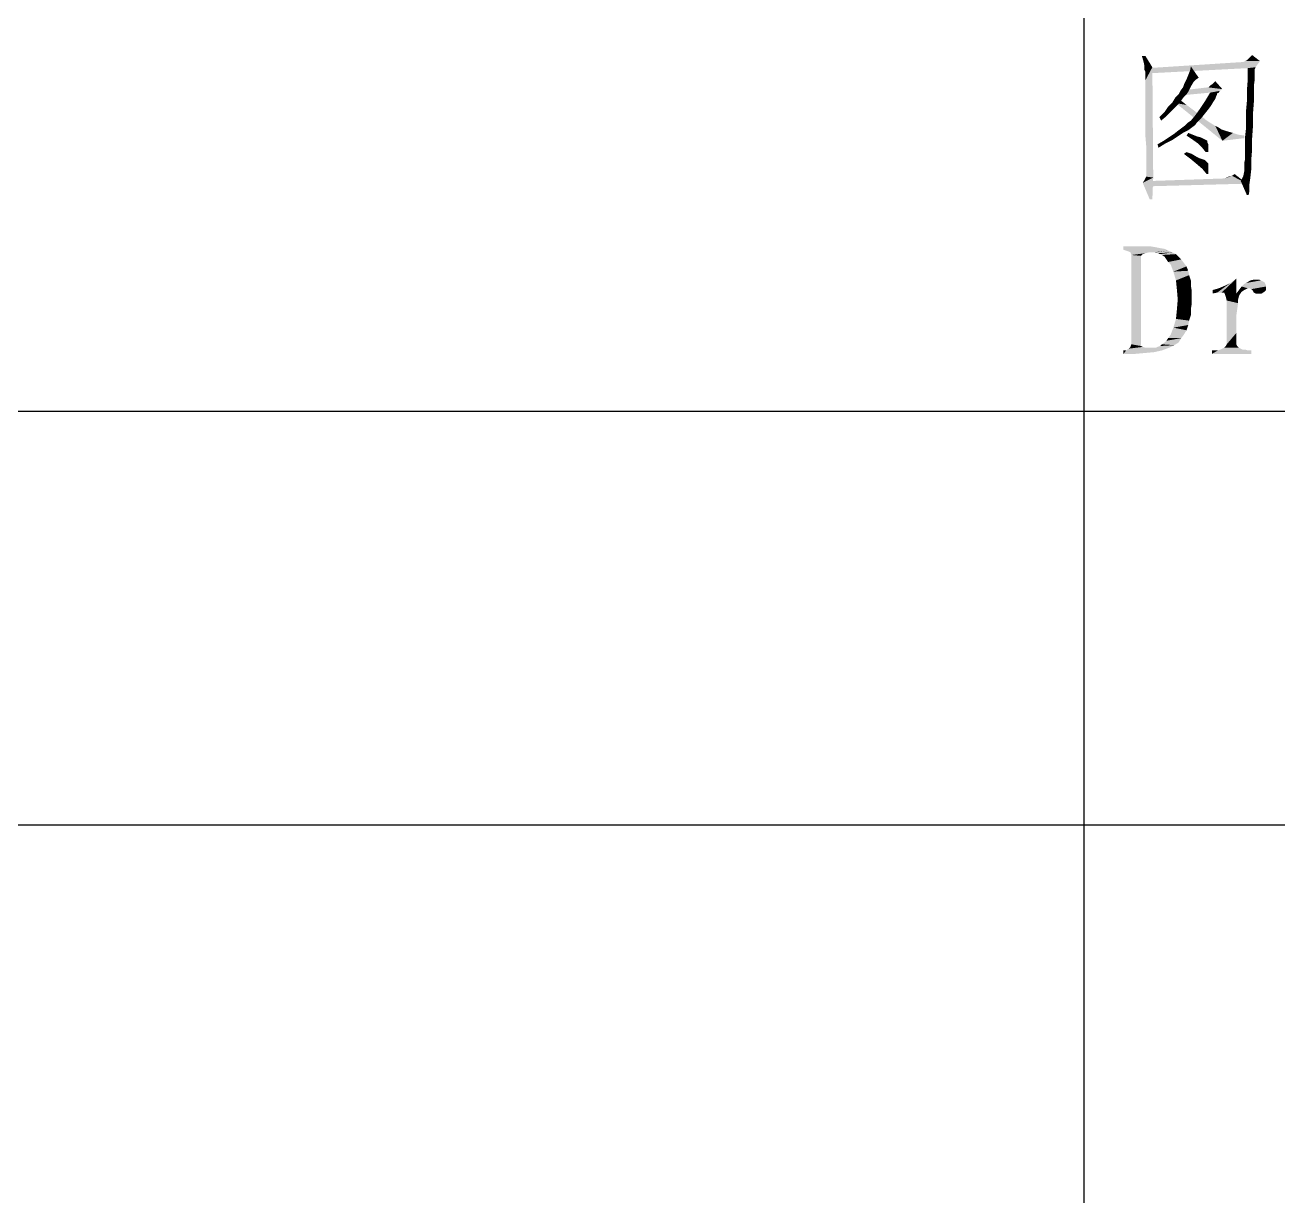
# Model space of a CAD drawing. Header units: millimetres. Extents: x 336 to 634, y 189 to 399.
# Drawn here: x 550.62 to 571.83, y 208.9 to 228.71 of the extents above; entities that cross this region are included whole.
import ezdxf

# ---------------------------------------------------------------- set-up
doc = ezdxf.new("R2010")
doc.units = ezdxf.units.MM

msp = doc.modelspace()

# ---------------------------------------------------------------- linework, layer by layer
at = {"color": 7, "linetype": 'Continuous'}
for p, q in [((568.54993, 194.17685), (568.54993, 229.17685)), ((448.54993, 222.17685), (628.54993, 222.17685)), ((448.54993, 215.17685), (628.54993, 215.17685))]:
    msp.add_line(p, q, dxfattribs=at)
for points in [[(571.34664, 228.16317), (571.39109, 228.20761), (571.52442, 228.10391)], [(569.58368, 228.1928), (569.55405, 228.0891), (569.52442, 228.1928)], [(569.56886, 228.01502), (569.55405, 228.0891), (569.58368, 228.1928)], [(569.56886, 228.01502), (569.58368, 228.1928), (569.7022, 228.00021)], [(569.7022, 228.00021), (569.56886, 227.95576), (569.56886, 228.01502)], [(569.58368, 227.92613), (569.56886, 227.95576), (569.7022, 228.00021)], [(569.58368, 227.8965), (569.58368, 227.92613), (569.7022, 228.00021)], [(569.58368, 227.85206), (569.58368, 227.8965), (569.7022, 228.00021)], [(569.58368, 227.77799), (569.58368, 227.85206), (569.7022, 228.00021)], [(569.58368, 227.67428), (569.58368, 227.77799), (569.7022, 228.00021)], [(569.58368, 227.55576), (569.58368, 227.67428), (569.7022, 228.00021)], [(569.58368, 227.40761), (569.58368, 227.55576), (569.7022, 228.00021)], [(569.58368, 227.22984), (569.58368, 227.40761), (569.7022, 228.00021)], [(569.58368, 227.03724), (569.58368, 227.22984), (569.7022, 228.00021)], [(569.58368, 226.84465), (569.58368, 227.03724), (569.7022, 228.00021)], [(569.59849, 226.66687), (569.58368, 226.84465), (569.7022, 228.00021)], [(569.59849, 226.51873), (569.59849, 226.66687), (569.7022, 228.00021)], [(569.59849, 226.40021), (569.59849, 226.51873), (569.7022, 228.00021)], [(569.59849, 226.31132), (569.59849, 226.40021), (569.7022, 228.00021)], [(569.59849, 226.23724), (569.59849, 226.31132), (569.7022, 228.00021)], [(569.59849, 226.1928), (569.59849, 226.23724), (569.7022, 228.00021)], [(569.59849, 226.16317), (569.59849, 226.1928), (569.7022, 228.00021)], [(569.59849, 226.14836), (569.59849, 226.16317), (569.7022, 228.00021)], [(569.59849, 226.14836), (569.7022, 228.00021), (569.71701, 226.13354)], [(571.47998, 228.04465), (569.62812, 227.98539), (571.24294, 228.0891)], [(571.47998, 228.04465), (571.45035, 228.00021), (569.62812, 227.98539)], [(571.31701, 227.98539), (569.62812, 227.98539), (571.45035, 228.00021)], [(570.33924, 227.94095), (570.35405, 228.01502), (570.48738, 227.82243)], [(571.52442, 228.10391), (571.24294, 228.0891), (571.27257, 228.10391)], [(571.24294, 228.0891), (571.52442, 228.10391), (571.47998, 228.04465)], [(571.52442, 228.10391), (571.27257, 228.10391), (571.3022, 228.11873)], [(571.52442, 228.10391), (571.3022, 228.11873), (571.34664, 228.16317)], [(571.31701, 227.98539), (571.45035, 228.00021), (571.43553, 227.97058)], [(571.31701, 227.98539), (569.62812, 227.8965), (569.62812, 227.98539)], [(570.44294, 227.7928), (570.39849, 227.74836), (570.23553, 227.70391)], [(570.44294, 227.7928), (570.23553, 227.70391), (570.27998, 227.7928)], [(570.48738, 227.82243), (570.27998, 227.7928), (570.30961, 227.86687)], [(570.27998, 227.7928), (570.48738, 227.82243), (570.44294, 227.7928)], [(570.48738, 227.82243), (570.30961, 227.86687), (570.33924, 227.94095)], [(571.43553, 227.7928), (571.42072, 227.6891), (571.3022, 227.60021)], [(571.43553, 227.7928), (571.3022, 227.60021), (571.31701, 227.7928)], [(571.43553, 227.97058), (571.31701, 227.7928), (571.31701, 227.98539)], [(571.43553, 227.97058), (571.43553, 227.94095), (571.31701, 227.7928)], [(571.43553, 227.94095), (571.43553, 227.91132), (571.31701, 227.7928)], [(571.43553, 227.91132), (571.43553, 227.86687), (571.31701, 227.7928)], [(571.31701, 227.7928), (571.43553, 227.86687), (571.43553, 227.7928)], [(570.30961, 227.58539), (570.14664, 227.54095), (570.17627, 227.60021)], [(570.14664, 227.54095), (570.30961, 227.58539), (570.27998, 227.54095)], [(570.17627, 227.60021), (570.22072, 227.65947), (570.35405, 227.67428)], [(570.17627, 227.60021), (570.35405, 227.67428), (570.30961, 227.58539)], [(570.84294, 227.60021), (570.2059, 227.52613), (570.26516, 227.61502)], [(570.84294, 227.60021), (570.67998, 227.57058), (570.2059, 227.52613)], [(570.35405, 227.67428), (570.22072, 227.65947), (570.23553, 227.70391)], [(570.23553, 227.70391), (570.39849, 227.74836), (570.35405, 227.67428)], [(570.65035, 227.65947), (570.88738, 227.62984), (570.26516, 227.61502)], [(570.65035, 227.65947), (570.26516, 227.61502), (570.63553, 227.65947)], [(570.26516, 227.61502), (570.88738, 227.62984), (570.84294, 227.60021)], [(570.79849, 227.55576), (570.59109, 227.42243), (570.67998, 227.57058)], [(570.65035, 227.65947), (570.67998, 227.6891), (570.72442, 227.71873)], [(570.88738, 227.62984), (570.65035, 227.65947), (570.72442, 227.71873)], [(570.67998, 227.57058), (570.84294, 227.60021), (570.82812, 227.57058)], [(570.67998, 227.57058), (570.82812, 227.57058), (570.79849, 227.55576)], [(570.72442, 227.71873), (570.76886, 227.76317), (570.88738, 227.62984)], [(571.3022, 227.60021), (571.42072, 227.6891), (571.42072, 227.55576)], [(571.42072, 227.55576), (571.3022, 227.42243), (571.3022, 227.60021)], [(570.14664, 227.37799), (569.96886, 227.33354), (570.04294, 227.40761)], [(569.96886, 227.33354), (570.14664, 227.37799), (570.08738, 227.31873)], [(570.19109, 227.43724), (570.04294, 227.40761), (570.08738, 227.48169)], [(570.04294, 227.40761), (570.19109, 227.43724), (570.14664, 227.37799)], [(570.27998, 227.54095), (570.23553, 227.4965), (570.08738, 227.48169)], [(570.27998, 227.54095), (570.08738, 227.48169), (570.14664, 227.54095)], [(570.08738, 227.48169), (570.23553, 227.4965), (570.19109, 227.43724)], [(570.1022, 227.3928), (570.14664, 227.46687), (570.27998, 227.36317)], [(570.27998, 227.36317), (570.88738, 226.75576), (570.1022, 227.3928)], [(570.27998, 227.36317), (570.39849, 227.27428), (570.88738, 226.75576)], [(570.73924, 227.42243), (570.69479, 227.34836), (570.5022, 227.2891)], [(570.73924, 227.42243), (570.5022, 227.2891), (570.59109, 227.42243)], [(570.79849, 227.55576), (570.79849, 227.54095), (570.59109, 227.42243)], [(570.79849, 227.54095), (570.78368, 227.51132), (570.59109, 227.42243)], [(570.78368, 227.51132), (570.76886, 227.46687), (570.59109, 227.42243)], [(570.59109, 227.42243), (570.76886, 227.46687), (570.73924, 227.42243)], [(571.42072, 227.40761), (571.28738, 227.25947), (571.3022, 227.42243)], [(571.28738, 227.25947), (571.42072, 227.40761), (571.4059, 227.21502)], [(571.3022, 227.42243), (571.42072, 227.55576), (571.42072, 227.40761)], [(570.01331, 227.24465), (569.93924, 227.17058), (569.82072, 227.15576)], [(570.01331, 227.24465), (569.82072, 227.15576), (569.90961, 227.24465)], [(569.82072, 227.15576), (569.93924, 227.17058), (569.85035, 227.0965)], [(570.08738, 227.31873), (569.90961, 227.24465), (569.96886, 227.33354)], [(569.90961, 227.24465), (570.08738, 227.31873), (570.01331, 227.24465)], [(570.53183, 227.14095), (570.35405, 227.0965), (570.42812, 227.18539)], [(570.39849, 227.27428), (570.51701, 227.18539), (570.88738, 226.75576)], [(570.65035, 227.2891), (570.59109, 227.21502), (570.42812, 227.18539)], [(570.65035, 227.2891), (570.42812, 227.18539), (570.5022, 227.2891)], [(570.42812, 227.18539), (570.59109, 227.21502), (570.53183, 227.14095)], [(570.5022, 227.2891), (570.69479, 227.34836), (570.65035, 227.2891)], [(570.51701, 227.18539), (570.6059, 227.11132), (570.88738, 226.75576)], [(571.4059, 227.21502), (571.28738, 227.0965), (571.28738, 227.25947)], [(571.28738, 227.0965), (571.4059, 227.21502), (571.4059, 227.00761)], [(570.30961, 226.93354), (570.22072, 226.8891), (570.07257, 226.87428)], [(570.30961, 226.93354), (570.07257, 226.87428), (570.14664, 226.93354)], [(570.36886, 226.97799), (570.14664, 226.93354), (570.2059, 226.97799)], [(570.14664, 226.93354), (570.36886, 226.97799), (570.30961, 226.93354)], [(570.42812, 227.02243), (570.2059, 226.97799), (570.26516, 227.02243)], [(570.2059, 226.97799), (570.42812, 227.02243), (570.36886, 226.97799)], [(570.45775, 227.06687), (570.26516, 227.02243), (570.30961, 227.06687)], [(570.26516, 227.02243), (570.45775, 227.06687), (570.42812, 227.02243)], [(570.30961, 227.06687), (570.35405, 227.0965), (570.53183, 227.14095)], [(570.30961, 227.06687), (570.53183, 227.14095), (570.45775, 227.06687)], [(570.6059, 227.11132), (570.69479, 227.05206), (570.88738, 226.75576)], [(570.69479, 227.05206), (570.76886, 227.00761), (570.88738, 226.75576)], [(570.76886, 227.00761), (570.82812, 226.97799), (570.88738, 226.75576)], [(570.82812, 226.97799), (570.87257, 226.94836), (570.88738, 226.75576)], [(570.87257, 226.94836), (570.96146, 226.91873), (570.88738, 226.75576)], [(571.27257, 226.82984), (571.28738, 226.96317), (571.4059, 227.00761)], [(571.27257, 226.82984), (571.4059, 227.00761), (571.39109, 226.80021)], [(571.4059, 227.00761), (571.28738, 226.96317), (571.28738, 227.0965)], [(569.92442, 226.71132), (569.79109, 226.6965), (569.89479, 226.75576)], [(570.04294, 226.77058), (569.89479, 226.75576), (569.98368, 226.81502)], [(569.89479, 226.75576), (570.04294, 226.77058), (569.92442, 226.71132)], [(570.13183, 226.82984), (569.98368, 226.81502), (570.07257, 226.87428)], [(569.98368, 226.81502), (570.13183, 226.82984), (570.04294, 226.77058)], [(570.07257, 226.87428), (570.22072, 226.8891), (570.13183, 226.82984)], [(570.38368, 226.85947), (570.27998, 226.84465), (570.30961, 226.8891)], [(570.27998, 226.84465), (570.38368, 226.85947), (570.45775, 226.82984)], [(570.45775, 226.82984), (570.36886, 226.78539), (570.27998, 226.84465)], [(570.45775, 226.82984), (570.51701, 226.81502), (570.36886, 226.78539)], [(570.51701, 226.81502), (570.54664, 226.80021), (570.36886, 226.78539)], [(570.36886, 226.78539), (570.54664, 226.80021), (570.6059, 226.77058)], [(570.6059, 226.77058), (570.47257, 226.71132), (570.36886, 226.78539)], [(570.6059, 226.77058), (570.63553, 226.75576), (570.47257, 226.71132)], [(570.63553, 226.75576), (570.63553, 226.72613), (570.47257, 226.71132)], [(570.47257, 226.71132), (570.63553, 226.72613), (570.65035, 226.6965)], [(570.96146, 226.91873), (571.06516, 226.8891), (570.88738, 226.75576)], [(571.06516, 226.8891), (571.15405, 226.85947), (570.88738, 226.75576)], [(571.15405, 226.85947), (571.25775, 226.84465), (570.88738, 226.75576)], [(571.25775, 226.84465), (571.25775, 226.80021), (570.88738, 226.75576)], [(571.39109, 226.80021), (571.27257, 226.71132), (571.27257, 226.82984)], [(571.27257, 226.60762), (571.27257, 226.71132), (571.39109, 226.80021)], [(571.27257, 226.60762), (571.39109, 226.80021), (571.39109, 226.60762)], [(569.79109, 226.6965), (569.92442, 226.71132), (569.8059, 226.63724)], [(570.23553, 226.53354), (570.27998, 226.56317), (570.36886, 226.53354)], [(570.36886, 226.53354), (570.35405, 226.44465), (570.23553, 226.53354)], [(570.36886, 226.53354), (570.44294, 226.4891), (570.35405, 226.44465)], [(570.65035, 226.6965), (570.54664, 226.63724), (570.47257, 226.71132)], [(570.54664, 226.63724), (570.65035, 226.6965), (570.65035, 226.63724)], [(570.65035, 226.63724), (570.6059, 226.56317), (570.54664, 226.63724)], [(570.6059, 226.56317), (570.65035, 226.63724), (570.65035, 226.56317)], [(571.39109, 226.60762), (571.27257, 226.51873), (571.27257, 226.60762)], [(571.27257, 226.44465), (571.27257, 226.51873), (571.39109, 226.60762)], [(571.27257, 226.44465), (571.39109, 226.60762), (571.37627, 226.42984)], [(570.44294, 226.4891), (570.5022, 226.45947), (570.35405, 226.44465)], [(570.35405, 226.44465), (570.5022, 226.45947), (570.54664, 226.44465)], [(570.54664, 226.44465), (570.44294, 226.37058), (570.35405, 226.44465)], [(570.54664, 226.44465), (570.59109, 226.42984), (570.44294, 226.37058)], [(570.59109, 226.42984), (570.62072, 226.40021), (570.44294, 226.37058)], [(570.62072, 226.40021), (570.63553, 226.38539), (570.44294, 226.37058)], [(570.44294, 226.37058), (570.63553, 226.38539), (570.65035, 226.37058)], [(570.65035, 226.37058), (570.54664, 226.28169), (570.44294, 226.37058)], [(570.65035, 226.37058), (570.65035, 226.35576), (570.54664, 226.28169)], [(570.65035, 226.35576), (570.65035, 226.31132), (570.54664, 226.28169)], [(570.54664, 226.28169), (570.65035, 226.31132), (570.65035, 226.25206)], [(571.37627, 226.42984), (571.25775, 226.38539), (571.27257, 226.44465)], [(571.25775, 226.32613), (571.25775, 226.38539), (571.37627, 226.42984)], [(571.25775, 226.28169), (571.25775, 226.32613), (571.37627, 226.42984)], [(571.25775, 226.28169), (571.37627, 226.42984), (571.37627, 226.26687)], [(569.53924, 226.04465), (569.56886, 226.0891), (569.71701, 226.13354)], [(569.65775, 225.76317), (569.53924, 226.04465), (569.71701, 226.13354)], [(569.56886, 226.0891), (569.58368, 226.11873), (569.71701, 226.13354)], [(569.71701, 226.13354), (569.58368, 226.11873), (569.59849, 226.14836)], [(569.65775, 225.76317), (569.71701, 226.13354), (569.7022, 225.76317)], [(571.3022, 226.02984), (569.65775, 226.07428), (570.93183, 226.11873)], [(570.65035, 226.25206), (570.62072, 226.1928), (570.54664, 226.28169)], [(570.62072, 226.1928), (570.65035, 226.25206), (570.65035, 226.1928)], [(570.93183, 226.11873), (570.96146, 226.13354), (571.05035, 226.16317)], [(571.3022, 226.02984), (570.93183, 226.11873), (571.05035, 226.16317)], [(570.96146, 226.13354), (570.99109, 226.14836), (571.05035, 226.16317)], [(571.05035, 226.16317), (571.09479, 226.1928), (571.3022, 226.02984)], [(571.36146, 226.13354), (571.19849, 226.07428), (571.24294, 226.16317)], [(571.19849, 226.07428), (571.36146, 226.13354), (571.34664, 226.02984)], [(571.24294, 226.16317), (571.25775, 226.23724), (571.37627, 226.26687)], [(571.24294, 226.16317), (571.37627, 226.26687), (571.36146, 226.13354)], [(571.37627, 226.26687), (571.25775, 226.25206), (571.25775, 226.28169)], [(571.25775, 226.23724), (571.25775, 226.25206), (571.37627, 226.26687)], [(571.3022, 226.02984), (569.65775, 225.98539), (569.65775, 226.07428)], [(571.34664, 226.02984), (571.3022, 225.83724), (571.19849, 226.07428)], [(571.34664, 226.02984), (571.34664, 225.91132), (571.3022, 225.83724)], [(571.3022, 225.83724), (571.34664, 225.91132), (571.33183, 225.83724)], [(569.65775, 224.97058), (569.74664, 224.95576), (569.21331, 224.91132)], [(569.65775, 224.97058), (569.21331, 224.91132), (569.21331, 224.97058)], [(569.74664, 224.95576), (569.82072, 224.94095), (569.21331, 224.91132)], [(569.82072, 224.94095), (569.90961, 224.92613), (569.21331, 224.91132)], [(569.25775, 224.8965), (569.21331, 224.91132), (569.90961, 224.92613)], [(569.25775, 224.8965), (569.90961, 224.92613), (569.96886, 224.8965)], [(569.96886, 224.8965), (569.3022, 224.88169), (569.25775, 224.8965)], [(569.33183, 224.86687), (569.3022, 224.88169), (569.96886, 224.8965)], [(569.64294, 224.86687), (569.33183, 224.86687), (569.96886, 224.8965)], [(569.64294, 224.86687), (569.34664, 224.82243), (569.33183, 224.86687)], [(569.64294, 224.86687), (569.58368, 224.85206), (569.34664, 224.82243)], [(569.58368, 224.85206), (569.53924, 224.83724), (569.34664, 224.82243)], [(569.34664, 224.82243), (569.53924, 224.83724), (569.50961, 224.80761)], [(569.50961, 224.80761), (569.34664, 223.31132), (569.34664, 224.82243)], [(569.71701, 224.86687), (569.64294, 224.86687), (569.96886, 224.8965)], [(569.76146, 224.86687), (569.71701, 224.86687), (569.96886, 224.8965)], [(569.76146, 224.86687), (569.96886, 224.8965), (570.04294, 224.86687)], [(570.04294, 224.86687), (569.79109, 224.85206), (569.76146, 224.86687)], [(569.83553, 224.83724), (569.79109, 224.85206), (570.04294, 224.86687)], [(569.83553, 224.83724), (570.04294, 224.86687), (570.1022, 224.83724)], [(570.1022, 224.83724), (569.86516, 224.82243), (569.83553, 224.83724)], [(569.90961, 224.7928), (569.86516, 224.82243), (570.1022, 224.83724)], [(569.90961, 224.7928), (570.1022, 224.83724), (570.14664, 224.7928)], [(569.34664, 223.31132), (569.50961, 224.80761), (569.50961, 223.28169)], [(570.14664, 224.7928), (569.93924, 224.74835), (569.90961, 224.7928)], [(569.93924, 224.74835), (570.14664, 224.7928), (570.19109, 224.74835)], [(570.19109, 224.74835), (569.96886, 224.70391), (569.93924, 224.74835)], [(569.96886, 224.70391), (570.19109, 224.74835), (570.23553, 224.6891)], [(570.23553, 224.6891), (570.01331, 224.65947), (569.96886, 224.70391)], [(570.01331, 224.65947), (570.23553, 224.6891), (570.27998, 224.62984)], [(570.27998, 224.62984), (570.05775, 224.54095), (570.01331, 224.65947)], [(570.27998, 224.62984), (570.30961, 224.55576), (570.05775, 224.54095)], [(570.05775, 224.54095), (570.30961, 224.55576), (570.32442, 224.48169)], [(570.32442, 224.48169), (570.1022, 224.3928), (570.05775, 224.54095)], [(570.1022, 224.3928), (570.32442, 224.48169), (570.35405, 224.3928)], [(570.35405, 224.3928), (570.11701, 224.24465), (570.1022, 224.3928)], [(570.35405, 224.3928), (570.35405, 224.30391), (570.11701, 224.24465)], [(570.79849, 224.18539), (571.02072, 224.34836), (571.12442, 224.42243)], [(570.87257, 224.18539), (570.79849, 224.18539), (571.12442, 224.42243)], [(570.91701, 224.18539), (570.87257, 224.18539), (571.12442, 224.42243)], [(570.91701, 224.18539), (571.12442, 224.42243), (571.12442, 224.17058)], [(571.53924, 224.3928), (571.56886, 224.37799), (571.28738, 224.34836)], [(571.53924, 224.3928), (571.28738, 224.34836), (571.36146, 224.3928)], [(571.46516, 224.40761), (571.50961, 224.40761), (571.36146, 224.3928)], [(571.46516, 224.40761), (571.36146, 224.3928), (571.43553, 224.40761)], [(571.36146, 224.3928), (571.50961, 224.40761), (571.53924, 224.3928)], [(570.11701, 224.24465), (570.35405, 224.30391), (570.36886, 224.21502)], [(570.36886, 224.21502), (570.13183, 224.06687), (570.11701, 224.24465)], [(570.36886, 224.21502), (570.36886, 224.11132), (570.13183, 224.06687)], [(570.79849, 224.18539), (570.72442, 224.22984), (570.82812, 224.25947)], [(570.79849, 224.18539), (570.72442, 224.17058), (570.72442, 224.22984)], [(570.79849, 224.18539), (570.93183, 224.30391), (571.02072, 224.34836)], [(570.79849, 224.18539), (570.82812, 224.25947), (570.93183, 224.30391)], [(571.12442, 224.17058), (570.93183, 224.15576), (570.91701, 224.18539)], [(571.25775, 224.22984), (571.21331, 224.20021), (571.12442, 224.17058)], [(571.25775, 224.22984), (571.12442, 224.17058), (571.16886, 224.22984)], [(571.12442, 224.17058), (571.21331, 224.20021), (571.18368, 224.15576)], [(571.31701, 224.25947), (571.16886, 224.22984), (571.21331, 224.2891)], [(571.31701, 224.25947), (571.28738, 224.24465), (571.16886, 224.22984)], [(571.16886, 224.22984), (571.28738, 224.24465), (571.25775, 224.22984)], [(571.61331, 224.33354), (571.62812, 224.30391), (571.21331, 224.2891)], [(571.61331, 224.33354), (571.21331, 224.2891), (571.25775, 224.33354)], [(571.21331, 224.2891), (571.62812, 224.30391), (571.62812, 224.2891)], [(571.21331, 224.2891), (571.62812, 224.2891), (571.31701, 224.25947)], [(571.25775, 224.33354), (571.28738, 224.34836), (571.59849, 224.36317)], [(571.25775, 224.33354), (571.59849, 224.36317), (571.61331, 224.33354)], [(571.56886, 224.37799), (571.59849, 224.36317), (571.28738, 224.34836)], [(571.34664, 224.25947), (571.31701, 224.25947), (571.62812, 224.2891)], [(571.37627, 224.24465), (571.34664, 224.25947), (571.62812, 224.2891)], [(571.39109, 224.22984), (571.37627, 224.24465), (571.62812, 224.2891)], [(571.39109, 224.22984), (571.62812, 224.2891), (571.62812, 224.22984)], [(571.62812, 224.22984), (571.4059, 224.21502), (571.39109, 224.22984)], [(571.4059, 224.21502), (571.62812, 224.22984), (571.59849, 224.20021)], [(571.59849, 224.20021), (571.42072, 224.18539), (571.4059, 224.21502)], [(571.45035, 224.17058), (571.42072, 224.18539), (571.59849, 224.20021)], [(571.47998, 224.17058), (571.45035, 224.17058), (571.59849, 224.20021)], [(571.50961, 224.17058), (571.47998, 224.17058), (571.59849, 224.20021)], [(571.50961, 224.17058), (571.59849, 224.20021), (571.55405, 224.17058)], [(570.36886, 223.9928), (570.11701, 223.8891), (570.13183, 224.06687)], [(570.36886, 223.9928), (570.35405, 223.90391), (570.11701, 223.8891)], [(570.13183, 224.06687), (570.36886, 224.11132), (570.36886, 223.9928)], [(571.18368, 224.15576), (570.93183, 224.15576), (571.12442, 224.17058)], [(571.18368, 224.15576), (570.94664, 224.11132), (570.93183, 224.15576)], [(571.18368, 224.15576), (571.16886, 224.12613), (570.94664, 224.11132)], [(570.94664, 224.11132), (571.16886, 224.12613), (571.15405, 224.06687)], [(571.15405, 224.06687), (570.96146, 224.05206), (570.94664, 224.11132)], [(570.96146, 224.05206), (571.15405, 224.06687), (571.15405, 224.00761)], [(571.15405, 224.00761), (570.96146, 223.31132), (570.96146, 224.05206)], [(571.15405, 224.00761), (571.13924, 223.90391), (570.96146, 223.31132)], [(570.35405, 223.80021), (570.1022, 223.74095), (570.11701, 223.8891)], [(570.1022, 223.74095), (570.35405, 223.80021), (570.32442, 223.71132)], [(570.11701, 223.8891), (570.35405, 223.90391), (570.35405, 223.80021)], [(571.13924, 223.90391), (571.12442, 223.80021), (570.96146, 223.31132)], [(571.12442, 223.80021), (571.12442, 223.66687), (570.96146, 223.31132)], [(570.27998, 223.54836), (570.01331, 223.47428), (570.05775, 223.5928)], [(570.01331, 223.47428), (570.27998, 223.54836), (570.23553, 223.47428)], [(570.32442, 223.71132), (570.05775, 223.5928), (570.1022, 223.74095)], [(570.32442, 223.71132), (570.30961, 223.63724), (570.05775, 223.5928)], [(570.05775, 223.5928), (570.30961, 223.63724), (570.27998, 223.54836)], [(571.12442, 223.66687), (571.12442, 223.50391), (570.96146, 223.31132)], [(570.14664, 223.34095), (569.86516, 223.31132), (569.90961, 223.34095)], [(569.86516, 223.31132), (570.14664, 223.34095), (570.07257, 223.2965)], [(569.90961, 223.34095), (569.93924, 223.37058), (570.19109, 223.41502)], [(569.90961, 223.34095), (570.19109, 223.41502), (570.14664, 223.34095)], [(570.19109, 223.41502), (569.93924, 223.37058), (569.96886, 223.41502)], [(570.23553, 223.47428), (569.96886, 223.41502), (570.01331, 223.47428)], [(569.96886, 223.41502), (570.23553, 223.47428), (570.19109, 223.41502)], [(571.12442, 223.50391), (571.12442, 223.34095), (570.96146, 223.31132)], [(570.96146, 223.31132), (571.12442, 223.34095), (571.12442, 223.31132)], [(569.86516, 223.20761), (569.73183, 223.17799), (569.21331, 223.14836)], [(569.25775, 223.20761), (569.86516, 223.20761), (569.21331, 223.14836)], [(569.25775, 223.20761), (569.21331, 223.14836), (569.21331, 223.20761)], [(569.73183, 223.17799), (569.56886, 223.16317), (569.21331, 223.14836)], [(569.21331, 223.14836), (569.56886, 223.16317), (569.4059, 223.14836)], [(569.25775, 223.20761), (569.3022, 223.23724), (569.98368, 223.25206)], [(569.25775, 223.20761), (569.98368, 223.25206), (569.86516, 223.20761)], [(569.53924, 223.26687), (569.58368, 223.25206), (569.3022, 223.23724)], [(569.53924, 223.26687), (569.3022, 223.23724), (569.33183, 223.26687)], [(569.76146, 223.25206), (569.98368, 223.25206), (569.3022, 223.23724)], [(569.71701, 223.25206), (569.76146, 223.25206), (569.3022, 223.23724)], [(569.64294, 223.25206), (569.71701, 223.25206), (569.3022, 223.23724)], [(569.58368, 223.25206), (569.64294, 223.25206), (569.3022, 223.23724)], [(569.50961, 223.28169), (569.33183, 223.26687), (569.34664, 223.31132)], [(569.33183, 223.26687), (569.50961, 223.28169), (569.53924, 223.26687)], [(569.76146, 223.25206), (569.79109, 223.26687), (570.07257, 223.2965)], [(569.76146, 223.25206), (570.07257, 223.2965), (569.98368, 223.25206)], [(569.79109, 223.26687), (569.83553, 223.28169), (570.07257, 223.2965)], [(570.07257, 223.2965), (569.83553, 223.28169), (569.86516, 223.31132)], [(571.31701, 223.20761), (571.37627, 223.20761), (570.70961, 223.14836)], [(570.81331, 223.20761), (571.31701, 223.20761), (570.70961, 223.14836)], [(570.76886, 223.20761), (570.81331, 223.20761), (570.70961, 223.14836)], [(570.76886, 223.20761), (570.70961, 223.14836), (570.70961, 223.20761)], [(570.70961, 223.14836), (571.37627, 223.20761), (571.37627, 223.14836)], [(571.22812, 223.22243), (571.27257, 223.22243), (570.81331, 223.20761)], [(571.22812, 223.22243), (570.81331, 223.20761), (570.85775, 223.22243)], [(570.81331, 223.20761), (571.27257, 223.22243), (571.31701, 223.20761)], [(571.19849, 223.23724), (570.85775, 223.22243), (570.88738, 223.23724)], [(570.85775, 223.22243), (571.19849, 223.23724), (571.22812, 223.22243)], [(571.16886, 223.25206), (570.88738, 223.23724), (570.91701, 223.25206)], [(570.88738, 223.23724), (571.16886, 223.25206), (571.19849, 223.23724)], [(570.91701, 223.25206), (570.93183, 223.26687), (571.13924, 223.28169)], [(570.91701, 223.25206), (571.13924, 223.28169), (571.16886, 223.25206)], [(571.13924, 223.28169), (570.93183, 223.26687), (570.94664, 223.28169)], [(571.12442, 223.31132), (570.94664, 223.28169), (570.96146, 223.31132)], [(570.94664, 223.28169), (571.12442, 223.31132), (571.13924, 223.28169)]]:
    msp.add_solid(points, dxfattribs=at)

doc.saveas('drawing.dxf')
